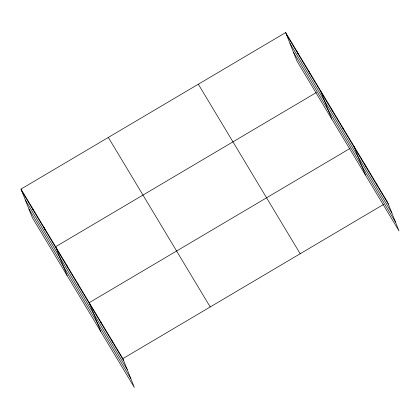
<?xml version="1.0" encoding="UTF-8"?>
<svg xmlns="http://www.w3.org/2000/svg" width="420" height="420" viewBox="0 0 420 420"><rect width="100%" height="100%" fill="white"/><g stroke="black" fill="none" stroke-linecap="round" stroke-linejoin="round"><path stroke-width="0.63" d="M21 189.089L122.871 358.612L134.342 387.434L32.471 217.912L21 189.089L285.658 32.566L387.529 202.088L399 230.911L297.129 61.388L285.658 32.566M316.375 92.521L55.634 246.724L67.105 275.552M349.991 148.459L89.255 302.668L100.727 331.495M122.871 358.612L383.612 204.404M286.487 34.65L388.358 204.172M290 43.475L391.87 212.998M293.617 52.563L395.488 222.091M198.319 84.215L300.19 253.738M108.339 137.434L210.21 306.957M21.829 191.173L123.701 360.696M25.342 199.999L127.213 369.521M28.959 209.092L130.83 378.614M376.325 183.44L377.155 185.525M365.117 164.792L365.946 166.877M353.913 146.144L365.384 174.972M342.704 127.496L343.534 129.581M331.501 108.848L332.33 110.938M320.292 90.2L331.763 119.028M308.747 70.99L309.577 73.075M297.203 51.776L298.032 53.865M111.668 339.964L112.497 342.048M100.459 321.316L101.294 323.4M78.046 284.02L78.881 286.109M66.843 265.372L67.672 267.461M44.09 227.514L44.919 229.598M32.545 208.299L33.374 210.389"/></g></svg>
